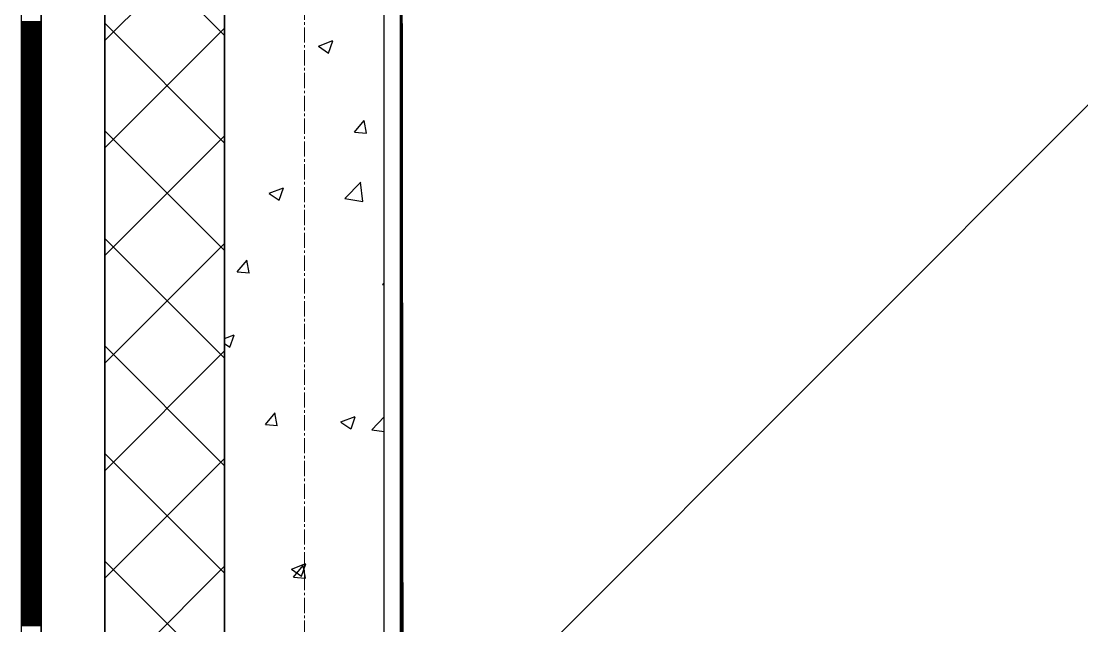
# Model space of a CAD drawing. Header units: millimetres. Extents: x 538266 to 1167394, y 114608 to 637157.
# Drawn here: x 1046079 to 1047408, y 534889 to 535646 of the extents above; entities that cross this region are included whole.
import ezdxf

# ---------------------------------------------------------------- set-up
doc = ezdxf.new("R2010")
doc.units = ezdxf.units.MM
doc.linetypes.add('CENTER2', pattern=[28.575, 19.05, -3.175, 3.175, -3.175])
doc.linetypes.add('DASHED', pattern=[19.05, 12.7, -6.35])
for name, color, linetype, lineweight in [('0) шт стен 3 эт', 150, 'Continuous', 60), ('АР_Стены ПЕНОблок', 52, 'Continuous', 20), ('АР_Тонкая', 254, 'Continuous', 5), ('АР_Утеплитель', 31, 'Continuous', 0), ('АР_Штриховка', 8, 'Continuous', 0)]:
    doc.layers.add(name, color=color, linetype=linetype, lineweight=lineweight)
doc.layers.add('АР_Делит', color=120, linetype='Continuous', lineweight=0, plot=False)
doc.layers.add('РД_Оси_100', color=7, linetype='Continuous', lineweight=0, true_color=0x525252)
doc.layers.add('ФВ-5', color=7, linetype='Continuous')

# ---------------------------------------------------------------- blocks, each defined once
blk = doc.blocks.new('СОШ_2200_АР_ОСИ_М100_28.05.24')
at = {"layer": 'АР_Делит', "color": 251, "linetype": 'DASHED', "true_color": 0x636466}
blk.add_lwpolyline([(114955, 135155), (114955, -355), (93595.036, -355), (93595.036, 13855), (94145, 13855), (94145, 68320), (66055, 68320), (66055, 13857.73), (83455, 13857.73), (83455, -355), (45245, -355), (45245, 13145), (44695, 13145), (44695, 26755), (45245, 26755), (45245, 68320), (20455, 68320), (20455, 26755), (27955, 26755), (27955, 13145), (-355, 13145), (-355, 100855)], dxfattribs=at)
at = {"layer": 'РД_Оси_100', "color": 251, "linetype": 'CENTER2', "true_color": 0x636466}
blk.add_line((0, -6155), (0, 139938.679), dxfattribs=at)
blk = doc.blocks.new('3_этаж1')
at = {"layer": 'АР_Стены ПЕНОблок', "color": 18, "linetype": 'Continuous', "lineweight": 25, "true_color": 0x000000}
for p, q in [((684283.6, 587568.7), (684283.6, 511368.7)), ((684483.6, 511368.7), (684483.6, 587568.7))]:
    blk.add_line(p, q, dxfattribs=at)
at = {"layer": 'АР_Тонкая', "color": 18, "linetype": 'Continuous', "lineweight": 25, "true_color": 0x000000}
for p, q in [((684028.6, 587568.7), (684028.6, 511368.7)), ((684053.6, 587568.7), (684053.6, 511368.7)), ((684053.6, 511368.7), (684053.6, 587568.7)), ((684133.6, 511368.7), (684133.6, 587568.7))]:
    blk.add_line(p, q, dxfattribs=at)
at = {"layer": 'АР_Утеплитель', "color": 18, "linetype": 'Continuous', "lineweight": 25, "true_color": 0x000000}
for p, q in [((684133.6, 587568.7), (684133.6, 511368.7)), ((684283.6, 511368.7), (684283.6, 587568.7))]:
    blk.add_line(p, q, dxfattribs=at)
at = {"layer": 'АР_Штриховка', "color": 18, "linetype": 'Continuous', "lineweight": 25, "true_color": 0x000000}
for p, q in [((684283.6, 535628.2), (684133.6, 535778.2)), ((684133.6, 535622), (684283.6, 535772)), ((684028.6, 535645.5), (684053.6, 535645.5)), ((684028.6, 535644.5), (684053.6, 535644.5)), ((684028.6, 535643.5), (684053.6, 535643.5)), ((684028.6, 535642.5), (684053.6, 535642.5)), ((684028.6, 535641.5), (684053.6, 535641.5)), ((684028.6, 535640.5), (684053.6, 535640.5)), ((684028.6, 535639.5), (684053.6, 535639.5)), ((684028.6, 535638.5), (684053.6, 535638.5)), ((684028.6, 535637.5), (684053.6, 535637.5)), ((684028.6, 535636.5), (684053.6, 535636.5)), ((684028.6, 535635.5), (684053.6, 535635.5)), ((684028.6, 535634.5), (684053.6, 535634.5)), ((684028.6, 535633.5), (684053.6, 535633.5)), ((684028.6, 535632.5), (684053.6, 535632.5)), ((684283.6, 535493.5), (684133.6, 535643.5)), ((684133.6, 535487.3), (684283.6, 535637.3)), ((684028.6, 535631.5), (684053.6, 535631.5)), ((684028.6, 535630.5), (684053.6, 535630.5)), ((684028.6, 535629.5), (684053.6, 535629.5)), ((684028.6, 535628.5), (684053.6, 535628.5)), ((684028.6, 535627.5), (684053.6, 535627.5)), ((684028.6, 535626.5), (684053.6, 535626.5)), ((684028.6, 535625.5), (684053.6, 535625.5)), ((684028.6, 535624.5), (684053.6, 535624.5)), ((684028.6, 535623.5), (684053.6, 535623.5)), ((684028.6, 535622.5), (684053.6, 535622.5)), ((684028.6, 535621.5), (684053.6, 535621.5)), ((684028.6, 535620.5), (684053.6, 535620.5)), ((684028.6, 535619.5), (684053.6, 535619.5)), ((684028.6, 535618.5), (684053.6, 535618.5)), ((684401.4, 535614.8), (684419.2, 535621.7)), ((684413.9, 535606.1), (684419.1, 535621.5)), ((684028.6, 535617.5), (684053.6, 535617.5)), ((684028.6, 535616.5), (684053.6, 535616.5)), ((684028.6, 535615.5), (684053.6, 535615.5)), ((684028.6, 535614.5), (684053.6, 535614.5)), ((684028.6, 535613.5), (684053.6, 535613.5)), ((684028.6, 535612.5), (684053.6, 535612.5)), ((684028.6, 535611.5), (684053.6, 535611.5)), ((684028.6, 535610.5), (684053.6, 535610.5)), ((684028.6, 535609.5), (684053.6, 535609.5)), ((684028.6, 535608.5), (684053.6, 535608.5)), ((684028.6, 535607.5), (684053.6, 535607.5)), ((684028.6, 535606.5), (684053.6, 535606.5)), ((684028.6, 535605.5), (684053.6, 535605.5)), ((684401.3, 535614.6), (684413.9, 535606.1)), ((684028.6, 535604.5), (684053.6, 535604.5)), ((684028.6, 535603.5), (684053.6, 535603.5)), ((684028.6, 535602.5), (684053.6, 535602.5)), ((684028.6, 535601.5), (684053.6, 535601.5)), ((684028.6, 535600.5), (684053.6, 535600.5)), ((684028.6, 535599.5), (684053.6, 535599.5)), ((684028.6, 535598.5), (684053.6, 535598.5)), ((684028.6, 535597.5), (684053.6, 535597.5)), ((684028.6, 535596.5), (684053.6, 535596.5)), ((684028.6, 535595.5), (684053.6, 535595.5)), ((684028.6, 535594.5), (684053.6, 535594.5)), ((684028.6, 535593.5), (684053.6, 535593.5)), ((684028.6, 535592.5), (684053.6, 535592.5)), ((684028.6, 535591.5), (684053.6, 535591.5)), ((684028.6, 535590.5), (684053.6, 535590.5)), ((684028.6, 535589.5), (684053.6, 535589.5)), ((684028.6, 535588.5), (684053.6, 535588.5)), ((684028.6, 535587.5), (684053.6, 535587.5)), ((684028.6, 535586.5), (684053.6, 535586.5)), ((684028.6, 535585.5), (684053.6, 535585.5)), ((684028.6, 535584.5), (684053.6, 535584.5)), ((684028.6, 535583.5), (684053.6, 535583.5)), ((684028.6, 535582.5), (684053.6, 535582.5)), ((684028.6, 535581.5), (684053.6, 535581.5)), ((684028.6, 535580.5), (684053.6, 535580.5)), ((684028.6, 535579.5), (684053.6, 535579.5)), ((684028.6, 535578.5), (684053.6, 535578.5)), ((684028.6, 535577.5), (684053.6, 535577.5)), ((684028.6, 535576.5), (684053.6, 535576.5)), ((684028.6, 535575.5), (684053.6, 535575.5)), ((684028.6, 535574.5), (684053.6, 535574.5)), ((684028.6, 535573.5), (684053.6, 535573.5)), ((684028.6, 535572.5), (684053.6, 535572.5)), ((684028.6, 535571.5), (684053.6, 535571.5)), ((684028.6, 535570.5), (684053.6, 535570.5)), ((684028.6, 535569.5), (684053.6, 535569.5)), ((684028.6, 535568.5), (684053.6, 535568.5)), ((684028.6, 535567.5), (684053.6, 535567.5)), ((684028.6, 535566.5), (684053.6, 535566.5)), ((684028.6, 535565.5), (684053.6, 535565.5)), ((684028.6, 535564.5), (684053.6, 535564.5)), ((684028.6, 535563.5), (684053.6, 535563.5)), ((684028.6, 535562.5), (684053.6, 535562.5)), ((684028.6, 535561.5), (684053.6, 535561.5)), ((684028.6, 535560.5), (684053.6, 535560.5)), ((684028.6, 535559.5), (684053.6, 535559.5)), ((684028.6, 535558.5), (684053.6, 535558.5)), ((684028.6, 535557.5), (684053.6, 535557.5)), ((684028.6, 535556.5), (684053.6, 535556.5)), ((684028.6, 535555.5), (684053.6, 535555.5)), ((684028.6, 535554.5), (684053.6, 535554.5)), ((684028.6, 535553.5), (684053.6, 535553.5)), ((684028.6, 535552.5), (684053.6, 535552.5)), ((684028.6, 535551.5), (684053.6, 535551.5)), ((684028.6, 535550.5), (684053.6, 535550.5)), ((684028.6, 535549.5), (684053.6, 535549.5)), ((684028.6, 535548.5), (684053.6, 535548.5)), ((684028.6, 535547.5), (684053.6, 535547.5)), ((684028.6, 535546.5), (684053.6, 535546.5)), ((684028.6, 535545.5), (684053.6, 535545.5)), ((684028.6, 535544.5), (684053.6, 535544.5)), ((684028.6, 535543.5), (684053.6, 535543.5)), ((684028.6, 535542.5), (684053.6, 535542.5)), ((684028.6, 535541.5), (684053.6, 535541.5)), ((684028.6, 535540.5), (684053.6, 535540.5)), ((684028.6, 535539.5), (684053.6, 535539.5)), ((684028.6, 535538.5), (684053.6, 535538.5)), ((684028.6, 535537.5), (684053.6, 535537.5)), ((684028.6, 535536.5), (684053.6, 535536.5)), ((684028.6, 535535.5), (684053.6, 535535.5)), ((684028.6, 535534.5), (684053.6, 535534.5)), ((684028.6, 535533.5), (684053.6, 535533.5)), ((684028.6, 535532.5), (684053.6, 535532.5)), ((684028.6, 535531.5), (684053.6, 535531.5)), ((684028.6, 535530.5), (684053.6, 535530.5)), ((684028.6, 535529.5), (684053.6, 535529.5)), ((684028.6, 535528.5), (684053.6, 535528.5)), ((684028.6, 535527.5), (684053.6, 535527.5)), ((684028.6, 535526.5), (684053.6, 535526.5)), ((684028.6, 535525.5), (684053.6, 535525.5)), ((684028.6, 535524.5), (684053.6, 535524.5)), ((684028.6, 535523.5), (684053.6, 535523.5)), ((684028.6, 535522.5), (684053.6, 535522.5)), ((684028.6, 535521.5), (684053.6, 535521.5)), ((684028.6, 535520.5), (684053.6, 535520.5)), ((684028.6, 535519.5), (684053.6, 535519.5)), ((684028.6, 535518.5), (684053.6, 535518.5)), ((684028.6, 535517.5), (684053.6, 535517.5)), ((684028.6, 535516.5), (684053.6, 535516.5)), ((684028.6, 535515.5), (684053.6, 535515.5)), ((684028.6, 535514.5), (684053.6, 535514.5)), ((684028.6, 535513.5), (684053.6, 535513.5)), ((684028.6, 535512.5), (684053.6, 535512.5)), ((684446.3, 535507.3), (684458.6, 535521.9)), ((684461.3, 535505.9), (684458.4, 535521.8)), ((684028.6, 535511.5), (684053.6, 535511.5)), ((684028.6, 535510.5), (684053.6, 535510.5)), ((684028.6, 535509.5), (684053.6, 535509.5)), ((684028.6, 535508.5), (684053.6, 535508.5)), ((684028.6, 535507.5), (684053.6, 535507.5)), ((684028.6, 535506.5), (684053.6, 535506.5)), ((684028.6, 535505.5), (684053.6, 535505.5)), ((684028.6, 535504.5), (684053.6, 535504.5)), ((684028.6, 535503.5), (684053.6, 535503.5)), ((684028.6, 535502.5), (684053.6, 535502.5)), ((684028.6, 535501.5), (684053.6, 535501.5)), ((684028.6, 535500.5), (684053.6, 535500.5)), ((684028.6, 535499.5), (684053.6, 535499.5)), ((684283.6, 535358.8), (684133.6, 535508.8)), ((684133.6, 535352.6), (684283.6, 535502.6)), ((684446.3, 535507.3), (684461.5, 535505.9)), ((684028.6, 535498.5), (684053.6, 535498.5)), ((684028.6, 535497.5), (684053.6, 535497.5)), ((684028.6, 535496.5), (684053.6, 535496.5)), ((684028.6, 535495.5), (684053.6, 535495.5)), ((684028.6, 535494.5), (684053.6, 535494.5)), ((684028.6, 535493.5), (684053.6, 535493.5)), ((684028.6, 535492.5), (684053.6, 535492.5)), ((684028.6, 535491.5), (684053.6, 535491.5)), ((684028.6, 535490.5), (684053.6, 535490.5)), ((684028.6, 535489.5), (684053.6, 535489.5)), ((684028.6, 535488.5), (684053.6, 535488.5)), ((684028.6, 535487.5), (684053.6, 535487.5)), ((684028.6, 535486.5), (684053.6, 535486.5)), ((684028.6, 535485.5), (684053.6, 535485.5)), ((684028.6, 535484.5), (684053.6, 535484.5)), ((684028.6, 535483.5), (684053.6, 535483.5)), ((684028.6, 535482.5), (684053.6, 535482.5)), ((684028.6, 535481.5), (684053.6, 535481.5)), ((684028.6, 535480.5), (684053.6, 535480.5)), ((684028.6, 535479.5), (684053.6, 535479.5)), ((684028.6, 535478.5), (684053.6, 535478.5)), ((684028.6, 535477.5), (684053.6, 535477.5)), ((684028.6, 535476.5), (684053.6, 535476.5)), ((684028.6, 535475.5), (684053.6, 535475.5)), ((684028.6, 535474.5), (684053.6, 535474.5)), ((684028.6, 535473.5), (684053.6, 535473.5)), ((684028.6, 535472.5), (684053.6, 535472.5)), ((684028.6, 535471.5), (684053.6, 535471.5)), ((684028.6, 535470.5), (684053.6, 535470.5)), ((684028.6, 535469.5), (684053.6, 535469.5)), ((684028.6, 535468.5), (684053.6, 535468.5)), ((684028.6, 535467.5), (684053.6, 535467.5)), ((684028.6, 535466.5), (684053.6, 535466.5)), ((684028.6, 535465.5), (684053.6, 535465.5)), ((684028.6, 535464.5), (684053.6, 535464.5)), ((684028.6, 535463.5), (684053.6, 535463.5)), ((684028.6, 535462.5), (684053.6, 535462.5)), ((684028.6, 535461.5), (684053.6, 535461.5)), ((684028.6, 535460.5), (684053.6, 535460.5)), ((684028.6, 535459.5), (684053.6, 535459.5)), ((684028.6, 535458.5), (684053.6, 535458.5)), ((684028.6, 535457.5), (684053.6, 535457.5)), ((684028.6, 535456.5), (684053.6, 535456.5)), ((684028.6, 535455.5), (684053.6, 535455.5)), ((684028.6, 535454.5), (684053.6, 535454.5)), ((684028.6, 535453.5), (684053.6, 535453.5)), ((684028.6, 535452.5), (684053.6, 535452.5)), ((684028.6, 535451.5), (684053.6, 535451.5)), ((684028.6, 535450.5), (684053.6, 535450.5)), ((684028.6, 535449.5), (684053.6, 535449.5)), ((684028.6, 535448.5), (684053.6, 535448.5)), ((684028.6, 535447.5), (684053.6, 535447.5)), ((684028.6, 535446.5), (684053.6, 535446.5)), ((684028.6, 535445.5), (684053.6, 535445.5)), ((684028.6, 535444.5), (684053.6, 535444.5)), ((684028.6, 535443.5), (684053.6, 535443.5)), ((684028.6, 535442.5), (684053.6, 535442.5)), ((684028.6, 535441.5), (684053.6, 535441.5)), ((684028.6, 535440.5), (684053.6, 535440.5)), ((684028.6, 535439.5), (684053.6, 535439.5)), ((684028.6, 535438.5), (684053.6, 535438.5)), ((684028.6, 535437.5), (684053.6, 535437.5)), ((684028.6, 535436.5), (684053.6, 535436.5)), ((684028.6, 535435.5), (684053.6, 535435.5)), ((684028.6, 535434.5), (684053.6, 535434.5)), ((684028.6, 535433.5), (684053.6, 535433.5)), ((684028.6, 535432.5), (684053.6, 535432.5)), ((684339.6, 535430.6), (684357.4, 535437.5)), ((684352.1, 535421.9), (684357.3, 535437.3)), ((684434.4, 535423.9), (684454.2, 535444.5)), ((684456.9, 535420.4), (684454.1, 535444.5)), ((684028.6, 535431.5), (684053.6, 535431.5)), ((684028.6, 535430.5), (684053.6, 535430.5)), ((684028.6, 535429.5), (684053.6, 535429.5)), ((684028.6, 535428.5), (684053.6, 535428.5)), ((684028.6, 535427.5), (684053.6, 535427.5)), ((684028.6, 535426.5), (684053.6, 535426.5)), ((684028.6, 535425.5), (684053.6, 535425.5)), ((684028.6, 535424.5), (684053.6, 535424.5)), ((684028.6, 535423.5), (684053.6, 535423.5)), ((684028.6, 535422.5), (684053.6, 535422.5)), ((684028.6, 535421.5), (684053.6, 535421.5)), ((684028.6, 535420.5), (684053.6, 535420.5)), ((684028.6, 535419.5), (684053.6, 535419.5)), ((684339.5, 535430.4), (684352.1, 535421.9)), ((684434.3, 535424), (684456.9, 535420.4)), ((684028.6, 535418.5), (684053.6, 535418.5)), ((684028.6, 535417.5), (684053.6, 535417.5)), ((684028.6, 535416.5), (684053.6, 535416.5)), ((684028.6, 535415.5), (684053.6, 535415.5)), ((684028.6, 535414.5), (684053.6, 535414.5)), ((684028.6, 535413.5), (684053.6, 535413.5)), ((684028.6, 535412.5), (684053.6, 535412.5)), ((684028.6, 535411.5), (684053.6, 535411.5)), ((684028.6, 535410.5), (684053.6, 535410.5)), ((684028.6, 535409.5), (684053.6, 535409.5)), ((684028.6, 535408.5), (684053.6, 535408.5)), ((684028.6, 535407.5), (684053.6, 535407.5)), ((684028.6, 535406.5), (684053.6, 535406.5)), ((684028.6, 535405.5), (684053.6, 535405.5)), ((684028.6, 535404.5), (684053.6, 535404.5)), ((684028.6, 535403.5), (684053.6, 535403.5)), ((684028.6, 535402.5), (684053.6, 535402.5)), ((684028.6, 535401.5), (684053.6, 535401.5)), ((684028.6, 535400.5), (684053.6, 535400.5)), ((684028.6, 535399.5), (684053.6, 535399.5)), ((684028.6, 535398.5), (684053.6, 535398.5)), ((684028.6, 535397.5), (684053.6, 535397.5)), ((684028.6, 535396.5), (684053.6, 535396.5)), ((684028.6, 535395.5), (684053.6, 535395.5)), ((684028.6, 535394.5), (684053.6, 535394.5)), ((684028.6, 535393.5), (684053.6, 535393.5)), ((684028.6, 535392.5), (684053.6, 535392.5)), ((684028.6, 535391.5), (684053.6, 535391.5)), ((684028.6, 535390.5), (684053.6, 535390.5)), ((684028.6, 535389.5), (684053.6, 535389.5)), ((684028.6, 535388.5), (684053.6, 535388.5)), ((684028.6, 535387.5), (684053.6, 535387.5)), ((684028.6, 535386.5), (684053.6, 535386.5)), ((684028.6, 535385.5), (684053.6, 535385.5)), ((684028.6, 535384.5), (684053.6, 535384.5)), ((684028.6, 535383.5), (684053.6, 535383.5)), ((684028.6, 535382.5), (684053.6, 535382.5)), ((684028.6, 535381.5), (684053.6, 535381.5)), ((684028.6, 535380.5), (684053.6, 535380.5)), ((684028.6, 535379.5), (684053.6, 535379.5)), ((684028.6, 535378.5), (684053.6, 535378.5)), ((684028.6, 535377.5), (684053.6, 535377.5)), ((684028.6, 535376.5), (684053.6, 535376.5)), ((684028.6, 535375.5), (684053.6, 535375.5)), ((684028.6, 535374.5), (684053.6, 535374.5)), ((684028.6, 535373.5), (684053.6, 535373.5)), ((684028.6, 535372.5), (684053.6, 535372.5)), ((684028.6, 535371.5), (684053.6, 535371.5)), ((684028.6, 535370.5), (684053.6, 535370.5)), ((684028.6, 535369.5), (684053.6, 535369.5)), ((684028.6, 535368.5), (684053.6, 535368.5)), ((684028.6, 535367.5), (684053.6, 535367.5)), ((684028.6, 535366.5), (684053.6, 535366.5)), ((684283.6, 535224.1), (684133.6, 535374.1)), ((684133.6, 535217.8), (684283.6, 535367.8)), ((684028.6, 535365.5), (684053.6, 535365.5)), ((684028.6, 535364.5), (684053.6, 535364.5)), ((684028.6, 535363.5), (684053.6, 535363.5)), ((684028.6, 535362.5), (684053.6, 535362.5)), ((684028.6, 535361.5), (684053.6, 535361.5)), ((684028.6, 535360.5), (684053.6, 535360.5)), ((684028.6, 535359.5), (684053.6, 535359.5)), ((684028.6, 535358.5), (684053.6, 535358.5)), ((684028.6, 535357.5), (684053.6, 535357.5)), ((684028.6, 535356.5), (684053.6, 535356.5)), ((684028.6, 535355.5), (684053.6, 535355.5)), ((684028.6, 535354.5), (684053.6, 535354.5)), ((684028.6, 535353.5), (684053.6, 535353.5)), ((684028.6, 535352.5), (684053.6, 535352.5)), ((684028.6, 535351.5), (684053.6, 535351.5)), ((684028.6, 535350.5), (684053.6, 535350.5)), ((684028.6, 535349.5), (684053.6, 535349.5)), ((684028.6, 535348.5), (684053.6, 535348.5)), ((684028.6, 535347.5), (684053.6, 535347.5)), ((684028.6, 535346.5), (684053.6, 535346.5)), ((684028.6, 535345.5), (684053.6, 535345.5)), ((684028.6, 535344.5), (684053.6, 535344.5)), ((684028.6, 535343.5), (684053.6, 535343.5)), ((684028.6, 535342.5), (684053.6, 535342.5)), ((684028.6, 535341.5), (684053.6, 535341.5)), ((684028.6, 535340.5), (684053.6, 535340.5)), ((684028.6, 535339.5), (684053.6, 535339.5)), ((684299.4, 535332.2), (684311.7, 535346.8)), ((684314.4, 535330.8), (684311.5, 535346.7)), ((684028.6, 535338.5), (684053.6, 535338.5)), ((684028.6, 535337.5), (684053.6, 535337.5)), ((684028.6, 535336.5), (684053.6, 535336.5)), ((684028.6, 535335.5), (684053.6, 535335.5)), ((684028.6, 535334.5), (684053.6, 535334.5)), ((684028.6, 535333.5), (684053.6, 535333.5)), ((684028.6, 535332.5), (684053.6, 535332.5)), ((684028.6, 535331.5), (684053.6, 535331.5)), ((684028.6, 535330.5), (684053.6, 535330.5)), ((684028.6, 535329.5), (684053.6, 535329.5)), ((684028.6, 535328.5), (684053.6, 535328.5)), ((684028.6, 535327.5), (684053.6, 535327.5)), ((684028.6, 535326.5), (684053.6, 535326.5)), ((684299.4, 535332.1), (684314.6, 535330.8)), ((684028.6, 535325.5), (684053.6, 535325.5)), ((684028.6, 535324.5), (684053.6, 535324.5)), ((684028.6, 535323.5), (684053.6, 535323.5)), ((684028.6, 535322.5), (684053.6, 535322.5)), ((684028.6, 535321.5), (684053.6, 535321.5)), ((684028.6, 535320.5), (684053.6, 535320.5)), ((684028.6, 535319.5), (684053.6, 535319.5)), ((684028.6, 535318.5), (684053.6, 535318.5)), ((684028.6, 535317.5), (684053.6, 535317.5)), ((684028.6, 535316.5), (684053.6, 535316.5)), ((684028.6, 535315.5), (684053.6, 535315.5)), ((684028.6, 535314.5), (684053.6, 535314.5)), ((684028.6, 535313.5), (684053.6, 535313.5)), ((684481.6, 535316.2), (684483.6, 535318.6)), ((684481.6, 535316.2), (684483.6, 535316)), ((684028.6, 535312.5), (684053.6, 535312.5)), ((684028.6, 535311.5), (684053.6, 535311.5)), ((684028.6, 535310.5), (684053.6, 535310.5)), ((684028.6, 535309.5), (684053.6, 535309.5)), ((684028.6, 535308.5), (684053.6, 535308.5)), ((684028.6, 535307.5), (684053.6, 535307.5)), ((684028.6, 535306.5), (684053.6, 535306.5)), ((684028.6, 535305.5), (684053.6, 535305.5)), ((684028.6, 535304.5), (684053.6, 535304.5)), ((684028.6, 535303.5), (684053.6, 535303.5)), ((684028.6, 535302.5), (684053.6, 535302.5)), ((684028.6, 535301.5), (684053.6, 535301.5)), ((684028.6, 535300.5), (684053.6, 535300.5)), ((684028.6, 535299.5), (684053.6, 535299.5)), ((684028.6, 535298.5), (684053.6, 535298.5)), ((684028.6, 535297.5), (684053.6, 535297.5)), ((684028.6, 535296.5), (684053.6, 535296.5)), ((684028.6, 535295.5), (684053.6, 535295.5)), ((684028.6, 535294.5), (684053.6, 535294.5)), ((684028.6, 535293.5), (684053.6, 535293.5)), ((684028.6, 535292.5), (684053.6, 535292.5)), ((684028.6, 535291.5), (684053.6, 535291.5)), ((684028.6, 535290.5), (684053.6, 535290.5)), ((684028.6, 535289.5), (684053.6, 535289.5)), ((684028.6, 535288.5), (684053.6, 535288.5)), ((684028.6, 535287.5), (684053.6, 535287.5)), ((684028.6, 535286.5), (684053.6, 535286.5)), ((684028.6, 535285.5), (684053.6, 535285.5)), ((684028.6, 535284.5), (684053.6, 535284.5)), ((684028.6, 535283.5), (684053.6, 535283.5)), ((684028.6, 535282.5), (684053.6, 535282.5)), ((684028.6, 535281.5), (684053.6, 535281.5)), ((684028.6, 535280.5), (684053.6, 535280.5)), ((684028.6, 535279.5), (684053.6, 535279.5)), ((684028.6, 535278.5), (684053.6, 535278.5)), ((684028.6, 535277.5), (684053.6, 535277.5)), ((684028.6, 535276.5), (684053.6, 535276.5)), ((684028.6, 535275.5), (684053.6, 535275.5)), ((684028.6, 535274.5), (684053.6, 535274.5)), ((684028.6, 535273.5), (684053.6, 535273.5)), ((684028.6, 535272.5), (684053.6, 535272.5)), ((684028.6, 535271.5), (684053.6, 535271.5)), ((684028.6, 535270.5), (684053.6, 535270.5)), ((684028.6, 535269.5), (684053.6, 535269.5)), ((684028.6, 535268.5), (684053.6, 535268.5)), ((684028.6, 535267.5), (684053.6, 535267.5)), ((684028.6, 535266.5), (684053.6, 535266.5)), ((684028.6, 535265.5), (684053.6, 535265.5)), ((684028.6, 535264.5), (684053.6, 535264.5)), ((684028.6, 535263.5), (684053.6, 535263.5)), ((684028.6, 535262.5), (684053.6, 535262.5)), ((684028.6, 535261.5), (684053.6, 535261.5)), ((684028.6, 535260.5), (684053.6, 535260.5)), ((684028.6, 535259.5), (684053.6, 535259.5)), ((684028.6, 535258.5), (684053.6, 535258.5)), ((684028.6, 535257.5), (684053.6, 535257.5)), ((684028.6, 535256.5), (684053.6, 535256.5)), ((684028.6, 535255.5), (684053.6, 535255.5)), ((684028.6, 535254.5), (684053.6, 535254.5)), ((684028.6, 535253.5), (684053.6, 535253.5)), ((684028.6, 535252.5), (684053.6, 535252.5)), ((684028.6, 535251.5), (684053.6, 535251.5)), ((684028.6, 535250.5), (684053.6, 535250.5)), ((684028.6, 535249.5), (684053.6, 535249.5)), ((684028.6, 535248.5), (684053.6, 535248.5)), ((684028.6, 535247.5), (684053.6, 535247.5)), ((684028.6, 535246.5), (684053.6, 535246.5)), ((684283.6, 535248.7), (684295.6, 535253.3)), ((684290.3, 535237.7), (684295.5, 535253.1)), ((684028.6, 535245.5), (684053.6, 535245.5)), ((684028.6, 535244.5), (684053.6, 535244.5)), ((684028.6, 535243.5), (684053.6, 535243.5)), ((684028.6, 535242.5), (684053.6, 535242.5)), ((684028.6, 535241.5), (684053.6, 535241.5)), ((684028.6, 535240.5), (684053.6, 535240.5)), ((684028.6, 535239.5), (684053.6, 535239.5)), ((684028.6, 535238.5), (684053.6, 535238.5)), ((684028.6, 535237.5), (684053.6, 535237.5)), ((684028.6, 535236.5), (684053.6, 535236.5)), ((684028.6, 535235.5), (684053.6, 535235.5)), ((684028.6, 535234.5), (684053.6, 535234.5)), ((684028.6, 535233.5), (684053.6, 535233.5)), ((684283.6, 535089.4), (684133.6, 535239.4)), ((684133.6, 535083.1), (684283.6, 535233.1)), ((684283.6, 535242.3), (684290.3, 535237.7)), ((684028.6, 535232.5), (684053.6, 535232.5)), ((684028.6, 535231.5), (684053.6, 535231.5)), ((684028.6, 535230.5), (684053.6, 535230.5)), ((684028.6, 535229.5), (684053.6, 535229.5)), ((684028.6, 535228.5), (684053.6, 535228.5)), ((684028.6, 535227.5), (684053.6, 535227.5)), ((684028.6, 535226.5), (684053.6, 535226.5)), ((684028.6, 535225.5), (684053.6, 535225.5)), ((684028.6, 535224.5), (684053.6, 535224.5)), ((684028.6, 535223.5), (684053.6, 535223.5)), ((684028.6, 535222.5), (684053.6, 535222.5)), ((684028.6, 535221.5), (684053.6, 535221.5)), ((684028.6, 535220.5), (684053.6, 535220.5)), ((684028.6, 535219.5), (684053.6, 535219.5)), ((684028.6, 535218.5), (684053.6, 535218.5)), ((684028.6, 535217.5), (684053.6, 535217.5)), ((684028.6, 535216.5), (684053.6, 535216.5)), ((684028.6, 535215.5), (684053.6, 535215.5)), ((684028.6, 535214.5), (684053.6, 535214.5)), ((684028.6, 535213.5), (684053.6, 535213.5)), ((684028.6, 535212.5), (684053.6, 535212.5)), ((684028.6, 535211.5), (684053.6, 535211.5)), ((684028.6, 535210.5), (684053.6, 535210.5)), ((684028.6, 535209.5), (684053.6, 535209.5)), ((684028.6, 535208.5), (684053.6, 535208.5)), ((684028.6, 535207.5), (684053.6, 535207.5)), ((684028.6, 535206.5), (684053.6, 535206.5)), ((684028.6, 535205.5), (684053.6, 535205.5)), ((684028.6, 535204.5), (684053.6, 535204.5)), ((684028.6, 535203.5), (684053.6, 535203.5)), ((684028.6, 535202.5), (684053.6, 535202.5)), ((684028.6, 535201.5), (684053.6, 535201.5)), ((684028.6, 535200.5), (684053.6, 535200.5)), ((684028.6, 535199.5), (684053.6, 535199.5)), ((684028.6, 535198.5), (684053.6, 535198.5)), ((684028.6, 535197.5), (684053.6, 535197.5)), ((684028.6, 535196.5), (684053.6, 535196.5)), ((684028.6, 535195.5), (684053.6, 535195.5)), ((684028.6, 535194.5), (684053.6, 535194.5)), ((684028.6, 535193.5), (684053.6, 535193.5)), ((684028.6, 535192.5), (684053.6, 535192.5)), ((684028.6, 535191.5), (684053.6, 535191.5)), ((684028.6, 535190.5), (684053.6, 535190.5)), ((684028.6, 535189.5), (684053.6, 535189.5)), ((684028.6, 535188.5), (684053.6, 535188.5)), ((684028.6, 535187.5), (684053.6, 535187.5)), ((684028.6, 535186.5), (684053.6, 535186.5)), ((684028.6, 535185.5), (684053.6, 535185.5)), ((684028.6, 535184.5), (684053.6, 535184.5)), ((684028.6, 535183.5), (684053.6, 535183.5)), ((684028.6, 535182.5), (684053.6, 535182.5)), ((684028.6, 535181.5), (684053.6, 535181.5)), ((684028.6, 535180.5), (684053.6, 535180.5)), ((684028.6, 535179.5), (684053.6, 535179.5)), ((684028.6, 535178.5), (684053.6, 535178.5)), ((684028.6, 535177.5), (684053.6, 535177.5)), ((684028.6, 535176.5), (684053.6, 535176.5)), ((684028.6, 535175.5), (684053.6, 535175.5)), ((684028.6, 535174.5), (684053.6, 535174.5)), ((684028.6, 535173.5), (684053.6, 535173.5)), ((684028.6, 535172.5), (684053.6, 535172.5)), ((684028.6, 535171.5), (684053.6, 535171.5)), ((684028.6, 535170.5), (684053.6, 535170.5)), ((684028.6, 535169.5), (684053.6, 535169.5)), ((684028.6, 535168.5), (684053.6, 535168.5)), ((684028.6, 535167.5), (684053.6, 535167.5)), ((684028.6, 535166.5), (684053.6, 535166.5)), ((684028.6, 535165.5), (684053.6, 535165.5)), ((684028.6, 535164.5), (684053.6, 535164.5)), ((684028.6, 535163.5), (684053.6, 535163.5)), ((684028.6, 535162.5), (684053.6, 535162.5)), ((684028.6, 535161.5), (684053.6, 535161.5)), ((684028.6, 535160.5), (684053.6, 535160.5)), ((684028.6, 535159.5), (684053.6, 535159.5)), ((684028.6, 535158.5), (684053.6, 535158.5)), ((684028.6, 535157.5), (684053.6, 535157.5)), ((684028.6, 535156.5), (684053.6, 535156.5)), ((684028.6, 535155.5), (684053.6, 535155.5)), ((684028.6, 535154.5), (684053.6, 535154.5)), ((684028.6, 535153.5), (684053.6, 535153.5)), ((684334.7, 535141.1), (684346.9, 535155.7)), ((684349.6, 535139.7), (684346.7, 535155.6)), ((684028.6, 535152.5), (684053.6, 535152.5)), ((684028.6, 535151.5), (684053.6, 535151.5)), ((684028.6, 535150.5), (684053.6, 535150.5)), ((684028.6, 535149.5), (684053.6, 535149.5)), ((684028.6, 535148.5), (684053.6, 535148.5)), ((684028.6, 535147.5), (684053.6, 535147.5)), ((684028.6, 535146.5), (684053.6, 535146.5)), ((684028.6, 535145.5), (684053.6, 535145.5)), ((684028.6, 535144.5), (684053.6, 535144.5)), ((684028.6, 535143.5), (684053.6, 535143.5)), ((684028.6, 535142.5), (684053.6, 535142.5)), ((684028.6, 535141.5), (684053.6, 535141.5)), ((684028.6, 535140.5), (684053.6, 535140.5)), ((684334.7, 535141.1), (684349.8, 535139.8)), ((684429.3, 535144), (684441.9, 535135.5)), ((684429.4, 535144.2), (684447.2, 535151)), ((684442, 535135.5), (684447.1, 535150.8)), ((684468, 535134.4), (684483.6, 535150.6)), ((684028.6, 535139.5), (684053.6, 535139.5)), ((684028.6, 535138.5), (684053.6, 535138.5)), ((684028.6, 535137.5), (684053.6, 535137.5)), ((684028.6, 535136.5), (684053.6, 535136.5)), ((684028.6, 535135.5), (684053.6, 535135.5)), ((684028.6, 535134.5), (684053.6, 535134.5)), ((684028.6, 535133.5), (684053.6, 535133.5)), ((684028.6, 535132.5), (684053.6, 535132.5)), ((684028.6, 535131.5), (684053.6, 535131.5)), ((684028.6, 535130.5), (684053.6, 535130.5)), ((684028.6, 535129.5), (684053.6, 535129.5)), ((684028.6, 535128.5), (684053.6, 535128.5)), ((684028.6, 535127.5), (684053.6, 535127.5)), ((684468, 535134.5), (684483.6, 535132.1)), ((684028.6, 535126.5), (684053.6, 535126.5)), ((684028.6, 535125.5), (684053.6, 535125.5)), ((684028.6, 535124.5), (684053.6, 535124.5)), ((684028.6, 535123.5), (684053.6, 535123.5)), ((684028.6, 535122.5), (684053.6, 535122.5)), ((684028.6, 535121.5), (684053.6, 535121.5)), ((684028.6, 535120.5), (684053.6, 535120.5)), ((684028.6, 535119.5), (684053.6, 535119.5)), ((684028.6, 535118.5), (684053.6, 535118.5)), ((684028.6, 535117.5), (684053.6, 535117.5)), ((684028.6, 535116.5), (684053.6, 535116.5)), ((684028.6, 535115.5), (684053.6, 535115.5)), ((684028.6, 535114.5), (684053.6, 535114.5)), ((684028.6, 535113.5), (684053.6, 535113.5)), ((684028.6, 535112.5), (684053.6, 535112.5)), ((684028.6, 535111.5), (684053.6, 535111.5)), ((684028.6, 535110.5), (684053.6, 535110.5)), ((684028.6, 535109.5), (684053.6, 535109.5)), ((684028.6, 535108.5), (684053.6, 535108.5)), ((684028.6, 535107.5), (684053.6, 535107.5)), ((684028.6, 535106.5), (684053.6, 535106.5)), ((684028.6, 535105.5), (684053.6, 535105.5)), ((684028.6, 535104.5), (684053.6, 535104.5)), ((684028.6, 535103.5), (684053.6, 535103.5)), ((684028.6, 535102.5), (684053.6, 535102.5)), ((684028.6, 535101.5), (684053.6, 535101.5)), ((684028.6, 535100.5), (684053.6, 535100.5)), ((684283.6, 534954.7), (684133.6, 535104.7)), ((684028.6, 535099.5), (684053.6, 535099.5)), ((684028.6, 535098.5), (684053.6, 535098.5)), ((684028.6, 535097.5), (684053.6, 535097.5)), ((684028.6, 535096.5), (684053.6, 535096.5)), ((684028.6, 535095.5), (684053.6, 535095.5)), ((684028.6, 535094.5), (684053.6, 535094.5)), ((684028.6, 535093.5), (684053.6, 535093.5)), ((684028.6, 535092.5), (684053.6, 535092.5)), ((684028.6, 535091.5), (684053.6, 535091.5)), ((684028.6, 535090.5), (684053.6, 535090.5)), ((684028.6, 535089.5), (684053.6, 535089.5)), ((684028.6, 535088.5), (684053.6, 535088.5)), ((684028.6, 535087.5), (684053.6, 535087.5)), ((684133.6, 534948.4), (684283.6, 535098.4)), ((684028.6, 535086.5), (684053.6, 535086.5)), ((684028.6, 535085.5), (684053.6, 535085.5)), ((684028.6, 535084.5), (684053.6, 535084.5)), ((684028.6, 535083.5), (684053.6, 535083.5)), ((684028.6, 535082.5), (684053.6, 535082.5)), ((684028.6, 535081.5), (684053.6, 535081.5)), ((684028.6, 535080.5), (684053.6, 535080.5)), ((684028.6, 535079.5), (684053.6, 535079.5)), ((684028.6, 535078.5), (684053.6, 535078.5)), ((684028.6, 535077.5), (684053.6, 535077.5)), ((684028.6, 535076.5), (684053.6, 535076.5)), ((684028.6, 535075.5), (684053.6, 535075.5)), ((684028.6, 535074.5), (684053.6, 535074.5)), ((684028.6, 535073.5), (684053.6, 535073.5)), ((684028.6, 535072.5), (684053.6, 535072.5)), ((684028.6, 535071.5), (684053.6, 535071.5)), ((684028.6, 535070.5), (684053.6, 535070.5)), ((684028.6, 535069.5), (684053.6, 535069.5)), ((684028.6, 535068.5), (684053.6, 535068.5)), ((684028.6, 535067.5), (684053.6, 535067.5)), ((684028.6, 535066.5), (684053.6, 535066.5)), ((684028.6, 535065.5), (684053.6, 535065.5)), ((684028.6, 535064.5), (684053.6, 535064.5)), ((684028.6, 535063.5), (684053.6, 535063.5)), ((684028.6, 535062.5), (684053.6, 535062.5)), ((684028.6, 535061.5), (684053.6, 535061.5)), ((684028.6, 535060.5), (684053.6, 535060.5)), ((684028.6, 535059.5), (684053.6, 535059.5)), ((684028.6, 535058.5), (684053.6, 535058.5)), ((684028.6, 535057.5), (684053.6, 535057.5)), ((684028.6, 535056.5), (684053.6, 535056.5)), ((684028.6, 535055.5), (684053.6, 535055.5)), ((684028.6, 535054.5), (684053.6, 535054.5)), ((684028.6, 535053.5), (684053.6, 535053.5)), ((684028.6, 535052.5), (684053.6, 535052.5)), ((684028.6, 535051.5), (684053.6, 535051.5)), ((684028.6, 535050.5), (684053.6, 535050.5)), ((684028.6, 535049.5), (684053.6, 535049.5)), ((684028.6, 535048.5), (684053.6, 535048.5)), ((684028.6, 535047.5), (684053.6, 535047.5)), ((684028.6, 535046.5), (684053.6, 535046.5)), ((684028.6, 535045.5), (684053.6, 535045.5)), ((684028.6, 535044.5), (684053.6, 535044.5)), ((684028.6, 535043.5), (684053.6, 535043.5)), ((684028.6, 535042.5), (684053.6, 535042.5)), ((684028.6, 535041.5), (684053.6, 535041.5)), ((684028.6, 535040.5), (684053.6, 535040.5)), ((684028.6, 535039.5), (684053.6, 535039.5)), ((684028.6, 535038.5), (684053.6, 535038.5)), ((684028.6, 535037.5), (684053.6, 535037.5)), ((684028.6, 535036.5), (684053.6, 535036.5)), ((684028.6, 535035.5), (684053.6, 535035.5)), ((684028.6, 535034.5), (684053.6, 535034.5)), ((684028.6, 535033.5), (684053.6, 535033.5)), ((684028.6, 535032.5), (684053.6, 535032.5)), ((684028.6, 535031.5), (684053.6, 535031.5)), ((684028.6, 535030.5), (684053.6, 535030.5)), ((684028.6, 535029.5), (684053.6, 535029.5)), ((684028.6, 535028.5), (684053.6, 535028.5)), ((684028.6, 535027.5), (684053.6, 535027.5)), ((684028.6, 535026.5), (684053.6, 535026.5)), ((684028.6, 535025.5), (684053.6, 535025.5)), ((684028.6, 535024.5), (684053.6, 535024.5)), ((684028.6, 535023.5), (684053.6, 535023.5)), ((684028.6, 535022.5), (684053.6, 535022.5)), ((684028.6, 535021.5), (684053.6, 535021.5)), ((684028.6, 535020.5), (684053.6, 535020.5)), ((684028.6, 535019.5), (684053.6, 535019.5)), ((684028.6, 535018.5), (684053.6, 535018.5)), ((684028.6, 535017.5), (684053.6, 535017.5)), ((684028.6, 535016.5), (684053.6, 535016.5)), ((684028.6, 535015.5), (684053.6, 535015.5)), ((684028.6, 535014.5), (684053.6, 535014.5)), ((684028.6, 535013.5), (684053.6, 535013.5)), ((684028.6, 535012.5), (684053.6, 535012.5)), ((684028.6, 535011.5), (684053.6, 535011.5)), ((684028.6, 535010.5), (684053.6, 535010.5)), ((684028.6, 535009.5), (684053.6, 535009.5)), ((684028.6, 535008.5), (684053.6, 535008.5)), ((684028.6, 535007.5), (684053.6, 535007.5)), ((684028.6, 535006.5), (684053.6, 535006.5)), ((684028.6, 535005.5), (684053.6, 535005.5)), ((684028.6, 535004.5), (684053.6, 535004.5)), ((684028.6, 535003.5), (684053.6, 535003.5)), ((684028.6, 535002.5), (684053.6, 535002.5)), ((684028.6, 535001.5), (684053.6, 535001.5)), ((684028.6, 535000.5), (684053.6, 535000.5)), ((684028.6, 534999.5), (684053.6, 534999.5)), ((684028.6, 534998.5), (684053.6, 534998.5)), ((684028.6, 534997.5), (684053.6, 534997.5)), ((684028.6, 534996.5), (684053.6, 534996.5)), ((684028.6, 534995.5), (684053.6, 534995.5)), ((684028.6, 534994.5), (684053.6, 534994.5)), ((684028.6, 534993.5), (684053.6, 534993.5)), ((684028.6, 534992.5), (684053.6, 534992.5)), ((684028.6, 534991.5), (684053.6, 534991.5)), ((684028.6, 534990.5), (684053.6, 534990.5)), ((684028.6, 534989.5), (684053.6, 534989.5)), ((684028.6, 534988.5), (684053.6, 534988.5)), ((684028.6, 534987.5), (684053.6, 534987.5)), ((684028.6, 534986.5), (684053.6, 534986.5)), ((684028.6, 534985.5), (684053.6, 534985.5)), ((684028.6, 534984.5), (684053.6, 534984.5)), ((684028.6, 534983.5), (684053.6, 534983.5)), ((684028.6, 534982.5), (684053.6, 534982.5)), ((684028.6, 534981.5), (684053.6, 534981.5)), ((684028.6, 534980.5), (684053.6, 534980.5)), ((684028.6, 534979.5), (684053.6, 534979.5)), ((684028.6, 534978.5), (684053.6, 534978.5)), ((684028.6, 534977.5), (684053.6, 534977.5)), ((684028.6, 534976.5), (684053.6, 534976.5)), ((684028.6, 534975.5), (684053.6, 534975.5)), ((684028.6, 534974.5), (684053.6, 534974.5)), ((684028.6, 534973.5), (684053.6, 534973.5)), ((684028.6, 534972.5), (684053.6, 534972.5)), ((684028.6, 534971.5), (684053.6, 534971.5)), ((684028.6, 534970.5), (684053.6, 534970.5)), ((684028.6, 534969.5), (684053.6, 534969.5)), ((684028.6, 534968.5), (684053.6, 534968.5)), ((684028.6, 534967.5), (684053.6, 534967.5)), ((684283.6, 534820), (684133.6, 534970)), ((684028.6, 534966.5), (684053.6, 534966.5)), ((684028.6, 534965.5), (684053.6, 534965.5)), ((684028.6, 534964.5), (684053.6, 534964.5)), ((684028.6, 534963.5), (684053.6, 534963.5)), ((684028.6, 534962.5), (684053.6, 534962.5)), ((684028.6, 534961.5), (684053.6, 534961.5)), ((684028.6, 534960.5), (684053.6, 534960.5)), ((684028.6, 534959.5), (684053.6, 534959.5)), ((684028.6, 534958.5), (684053.6, 534958.5)), ((684028.6, 534957.5), (684053.6, 534957.5)), ((684028.6, 534956.5), (684053.6, 534956.5)), ((684028.6, 534955.5), (684053.6, 534955.5)), ((684028.6, 534954.5), (684053.6, 534954.5)), ((684133.6, 534813.7), (684283.6, 534963.7)), ((684367.5, 534959.8), (684380.1, 534951.3)), ((684367.6, 534960), (684385.4, 534966.8)), ((684369.9, 534950), (684382.1, 534964.6)), ((684380.1, 534951.3), (684385.3, 534966.6)), ((684384.9, 534948.7), (684381.9, 534964.6)), ((684028.6, 534953.5), (684053.6, 534953.5)), ((684028.6, 534952.5), (684053.6, 534952.5)), ((684028.6, 534951.5), (684053.6, 534951.5)), ((684028.6, 534950.5), (684053.6, 534950.5)), ((684028.6, 534949.5), (684053.6, 534949.5)), ((684028.6, 534948.5), (684053.6, 534948.5)), ((684028.6, 534947.5), (684053.6, 534947.5)), ((684028.6, 534946.5), (684053.6, 534946.5)), ((684028.6, 534945.5), (684053.6, 534945.5)), ((684028.6, 534944.5), (684053.6, 534944.5)), ((684028.6, 534943.5), (684053.6, 534943.5)), ((684028.6, 534942.5), (684053.6, 534942.5)), ((684028.6, 534941.5), (684053.6, 534941.5)), ((684028.6, 534940.5), (684053.6, 534940.5)), ((684369.9, 534950), (684385.1, 534948.7)), ((684028.6, 534939.5), (684053.6, 534939.5)), ((684028.6, 534938.5), (684053.6, 534938.5)), ((684028.6, 534937.5), (684053.6, 534937.5)), ((684028.6, 534936.5), (684053.6, 534936.5)), ((684028.6, 534935.5), (684053.6, 534935.5)), ((684028.6, 534934.5), (684053.6, 534934.5)), ((684028.6, 534933.5), (684053.6, 534933.5)), ((684028.6, 534932.5), (684053.6, 534932.5)), ((684028.6, 534931.5), (684053.6, 534931.5)), ((684028.6, 534930.5), (684053.6, 534930.5)), ((684028.6, 534929.5), (684053.6, 534929.5)), ((684028.6, 534928.5), (684053.6, 534928.5)), ((684028.6, 534927.5), (684053.6, 534927.5)), ((684028.6, 534926.5), (684053.6, 534926.5)), ((684028.6, 534925.5), (684053.6, 534925.5)), ((684028.6, 534924.5), (684053.6, 534924.5)), ((684028.6, 534923.5), (684053.6, 534923.5)), ((684028.6, 534922.5), (684053.6, 534922.5)), ((684028.6, 534921.5), (684053.6, 534921.5)), ((684028.6, 534920.5), (684053.6, 534920.5)), ((684028.6, 534919.5), (684053.6, 534919.5)), ((684028.6, 534918.5), (684053.6, 534918.5)), ((684028.6, 534917.5), (684053.6, 534917.5)), ((684028.6, 534916.5), (684053.6, 534916.5)), ((684028.6, 534915.5), (684053.6, 534915.5)), ((684028.6, 534914.5), (684053.6, 534914.5)), ((684028.6, 534913.5), (684053.6, 534913.5)), ((684028.6, 534912.5), (684053.6, 534912.5)), ((684028.6, 534911.5), (684053.6, 534911.5)), ((684028.6, 534910.5), (684053.6, 534910.5)), ((684028.6, 534909.5), (684053.6, 534909.5)), ((684028.6, 534908.5), (684053.6, 534908.5)), ((684028.6, 534907.5), (684053.6, 534907.5)), ((684028.6, 534906.5), (684053.6, 534906.5)), ((684028.6, 534905.5), (684053.6, 534905.5)), ((684028.6, 534904.5), (684053.6, 534904.5)), ((684028.6, 534903.5), (684053.6, 534903.5)), ((684028.6, 534902.5), (684053.6, 534902.5)), ((684028.6, 534901.5), (684053.6, 534901.5)), ((684028.6, 534900.5), (684053.6, 534900.5)), ((684028.6, 534899.5), (684053.6, 534899.5)), ((684028.6, 534898.5), (684053.6, 534898.5)), ((684028.6, 534897.5), (684053.6, 534897.5)), ((684028.6, 534896.5), (684053.6, 534896.5)), ((684028.6, 534895.5), (684053.6, 534895.5)), ((684028.6, 534894.5), (684053.6, 534894.5)), ((684028.6, 534893.5), (684053.6, 534893.5)), ((684028.6, 534892.5), (684053.6, 534892.5)), ((684028.6, 534891.5), (684053.6, 534891.5)), ((684028.6, 534890.5), (684053.6, 534890.5)), ((684028.6, 534889.5), (684053.6, 534889.5))]:
    blk.add_line(p, q, dxfattribs=at)

msp = doc.modelspace()

# ---------------------------------------------------------------- hatches: boundary and pattern name
at = {"layer": 'ФВ-5'}
h = msp.add_hatch(dxfattribs=at)
h.set_pattern_fill('ANSI31', color=3, scale=300, style=0)
h.paths.add_polyline_path([(1054123.6, 541968.7), (1046553.6, 541968.7), (1046553.6, 510388.7), (1054123.6, 510388.7)])

# ---------------------------------------------------------------- linework, layer by layer
msp.add_lwpolyline([(1054123.6, 541968.7), (1046553.6, 541968.7), (1046553.6, 510388.7), (1054123.6, 510388.7)], close=True)
at = {"layer": '0) шт стен 3 эт', "color": 2}
msp.add_lwpolyline([(1046557.8, 533368.7), (1046553.6, 536868.7)], dxfattribs=at)

# ---------------------------------------------------------------- block references
at = {"layer": '0) шт стен 3 эт', "color": 5, "lineweight": 25}
msp.add_blockref('3_этаж1', (362050, 0), dxfattribs=at)
at = {"layer": 'РД_Оси_100', "lineweight": 25}
msp.add_blockref('СОШ_2200_АР_ОСИ_М100_28.05.24', (1046433.6, 496768.7), dxfattribs=at)

doc.saveas('drawing.dxf')
